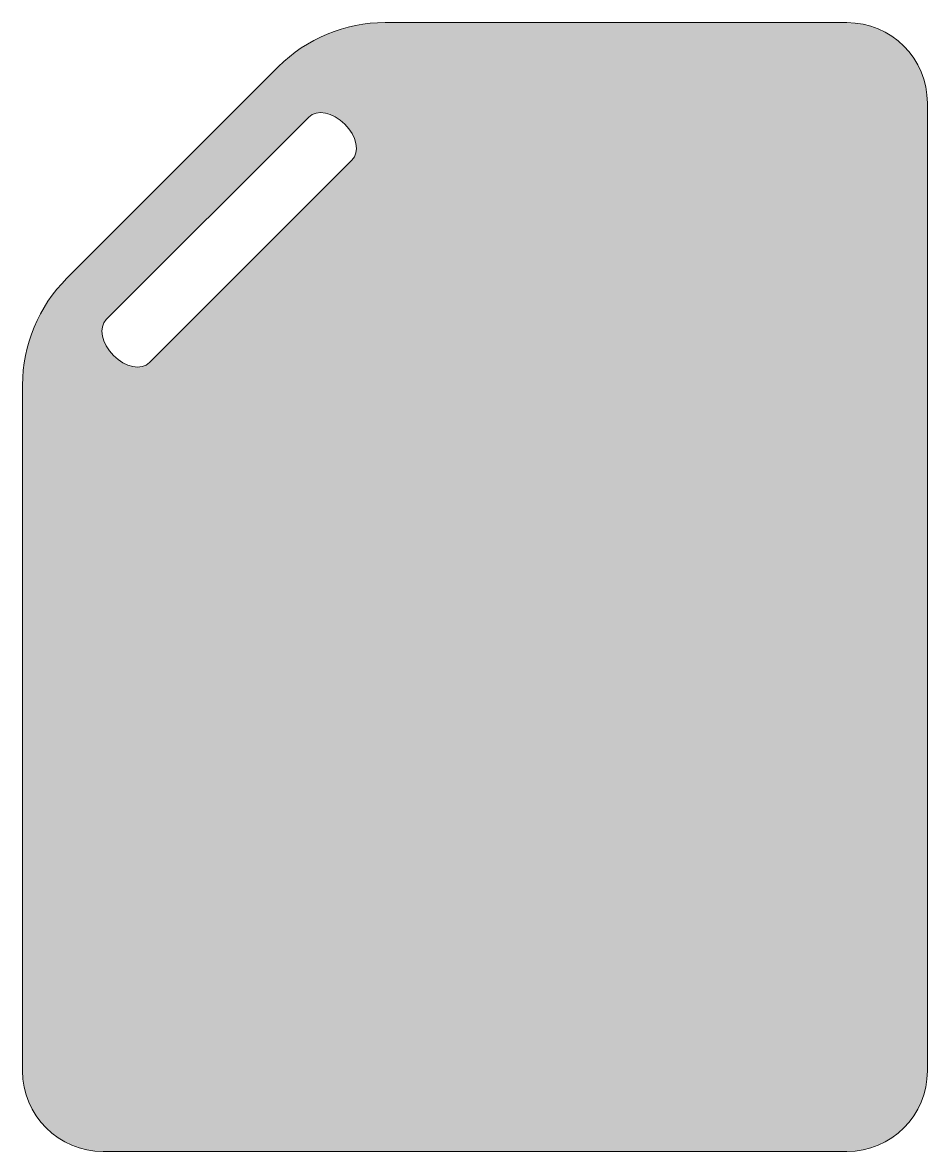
# Model space of a CAD drawing. Header units: inches. Extents: x 32.01 to 36.77, y -12.25 to -6.31.
import ezdxf

# ---------------------------------------------------------------- set-up
doc = ezdxf.new("R2010")
doc.units = ezdxf.units.IN
doc.header["$MEASUREMENT"] = 0
doc.layers.add('_U+0421_U+043B_U+043E_U+0439 1', color=7, linetype='Continuous')

# ---------------------------------------------------------------- blocks, each defined once
blk = doc.blocks.new('block 4')
at = {"layer": '_U+0421_U+043B_U+043E_U+0439 1', "lineweight": 0}
for points, knots in [([(36.3472, -6.3056), (36.3472, -6.3056), (33.9158, -6.3056), (33.9158, -6.3056), (33.7047, -6.3056), (33.5025, -6.3894), (33.3532, -6.5386), (33.3532, -6.5386), (32.24, -7.6519), (32.24, -7.6519), (32.0907, -7.8011), (32.0069, -8.0035), (32.0069, -8.2144), (32.0069, -8.2144), (32.0069, -11.8264), (32.0069, -11.8264), (32.0069, -12.0604), (32.1967, -12.25), (32.4306, -12.25), (32.4306, -12.25), (36.3472, -12.25), (36.3472, -12.25), (36.5811, -12.25), (36.7708, -12.0604), (36.7708, -11.8264), (36.7708, -11.8264), (36.7708, -6.7292), (36.7708, -6.7292), (36.7708, -6.4953), (36.5811, -6.3056), (36.3472, -6.3056)], [0, 0, 0, 0, 1, 1, 1, 2, 2, 2, 3, 3, 3, 4, 4, 4, 5, 5, 5, 6, 6, 6, 7, 7, 7, 8, 8, 8, 9, 9, 9, 10, 10, 10, 10]), ([(33.741, -7.0299), (33.741, -7.0299), (32.6747, -8.0961), (32.6747, -8.0961), (32.6326, -8.1382), (32.5478, -8.1215), (32.4851, -8.0587), (32.4225, -7.9961), (32.4057, -7.9112), (32.4478, -7.8692), (32.4478, -7.8692), (33.514, -6.8029), (33.514, -6.8029), (33.5561, -6.7608), (33.641, -6.7775), (33.7036, -6.8401), (33.7664, -6.9029), (33.7831, -6.9878), (33.741, -7.0299)], [0, 0, 0, 0, 1, 1, 1, 2, 2, 2, 3, 3, 3, 4, 4, 4, 5, 5, 5, 6, 6, 6, 6])]:
    blk.add_open_spline(points, degree=3, knots=knots, dxfattribs=at)
blk = doc.blocks.new('block 3')
at = {"layer": '_U+0421_U+043B_U+043E_U+0439 1', "true_color": 0xffffff}
h = blk.add_hatch(color=7, dxfattribs=at)
h.dxf.hatch_style = 2
edge = h.paths.add_edge_path()
edge.add_spline(control_points=[(36.3472, -6.3056), (36.3472, -6.3056), (33.9158, -6.3056), (33.9158, -6.3056), (33.7047, -6.3056), (33.5025, -6.3894), (33.3532, -6.5386), (33.3532, -6.5386), (32.24, -7.6519), (32.24, -7.6519), (32.0907, -7.8011), (32.0069, -8.0035), (32.0069, -8.2144), (32.0069, -8.2144), (32.0069, -11.8264), (32.0069, -11.8264), (32.0069, -12.0604), (32.1967, -12.25), (32.4306, -12.25), (32.4306, -12.25), (36.3472, -12.25), (36.3472, -12.25), (36.5811, -12.25), (36.7708, -12.0604), (36.7708, -11.8264), (36.7708, -11.8264), (36.7708, -6.7292), (36.7708, -6.7292), (36.7708, -6.4953), (36.5811, -6.3056), (36.3472, -6.3056)], knot_values=[0, 0, 0, 0, 1, 1, 1, 2, 2, 2, 3, 3, 3, 4, 4, 4, 5, 5, 5, 6, 6, 6, 7, 7, 7, 8, 8, 8, 9, 9, 9, 10, 10, 10, 10], degree=3, periodic=1)
edge = h.paths.add_edge_path()
edge.add_spline(control_points=[(33.741, -7.0299), (33.741, -7.0299), (32.6747, -8.0961), (32.6747, -8.0961), (32.6326, -8.1382), (32.5478, -8.1215), (32.4851, -8.0587), (32.4225, -7.9961), (32.4057, -7.9112), (32.4478, -7.8692), (32.4478, -7.8692), (33.514, -6.8029), (33.514, -6.8029), (33.5561, -6.7608), (33.641, -6.7775), (33.7036, -6.8401), (33.7664, -6.9029), (33.7831, -6.9878), (33.741, -7.0299)], knot_values=[0, 0, 0, 0, 1, 1, 1, 2, 2, 2, 3, 3, 3, 4, 4, 4, 5, 5, 5, 6, 6, 6, 6], degree=3, periodic=1)
at = {"layer": '_U+0421_U+043B_U+043E_U+0439 1'}
blk.add_blockref('block 4', (0, 0), dxfattribs=at)
blk = doc.blocks.new('block 2')
at = {"layer": '_U+0421_U+043B_U+043E_U+0439 1'}
blk.add_blockref('block 3', (0, 0), dxfattribs=at)

msp = doc.modelspace()

# ---------------------------------------------------------------- block references
at = {"layer": '_U+0421_U+043B_U+043E_U+0439 1'}
msp.add_blockref('block 2', (0, 0), dxfattribs=at)

doc.saveas('drawing.dxf')
